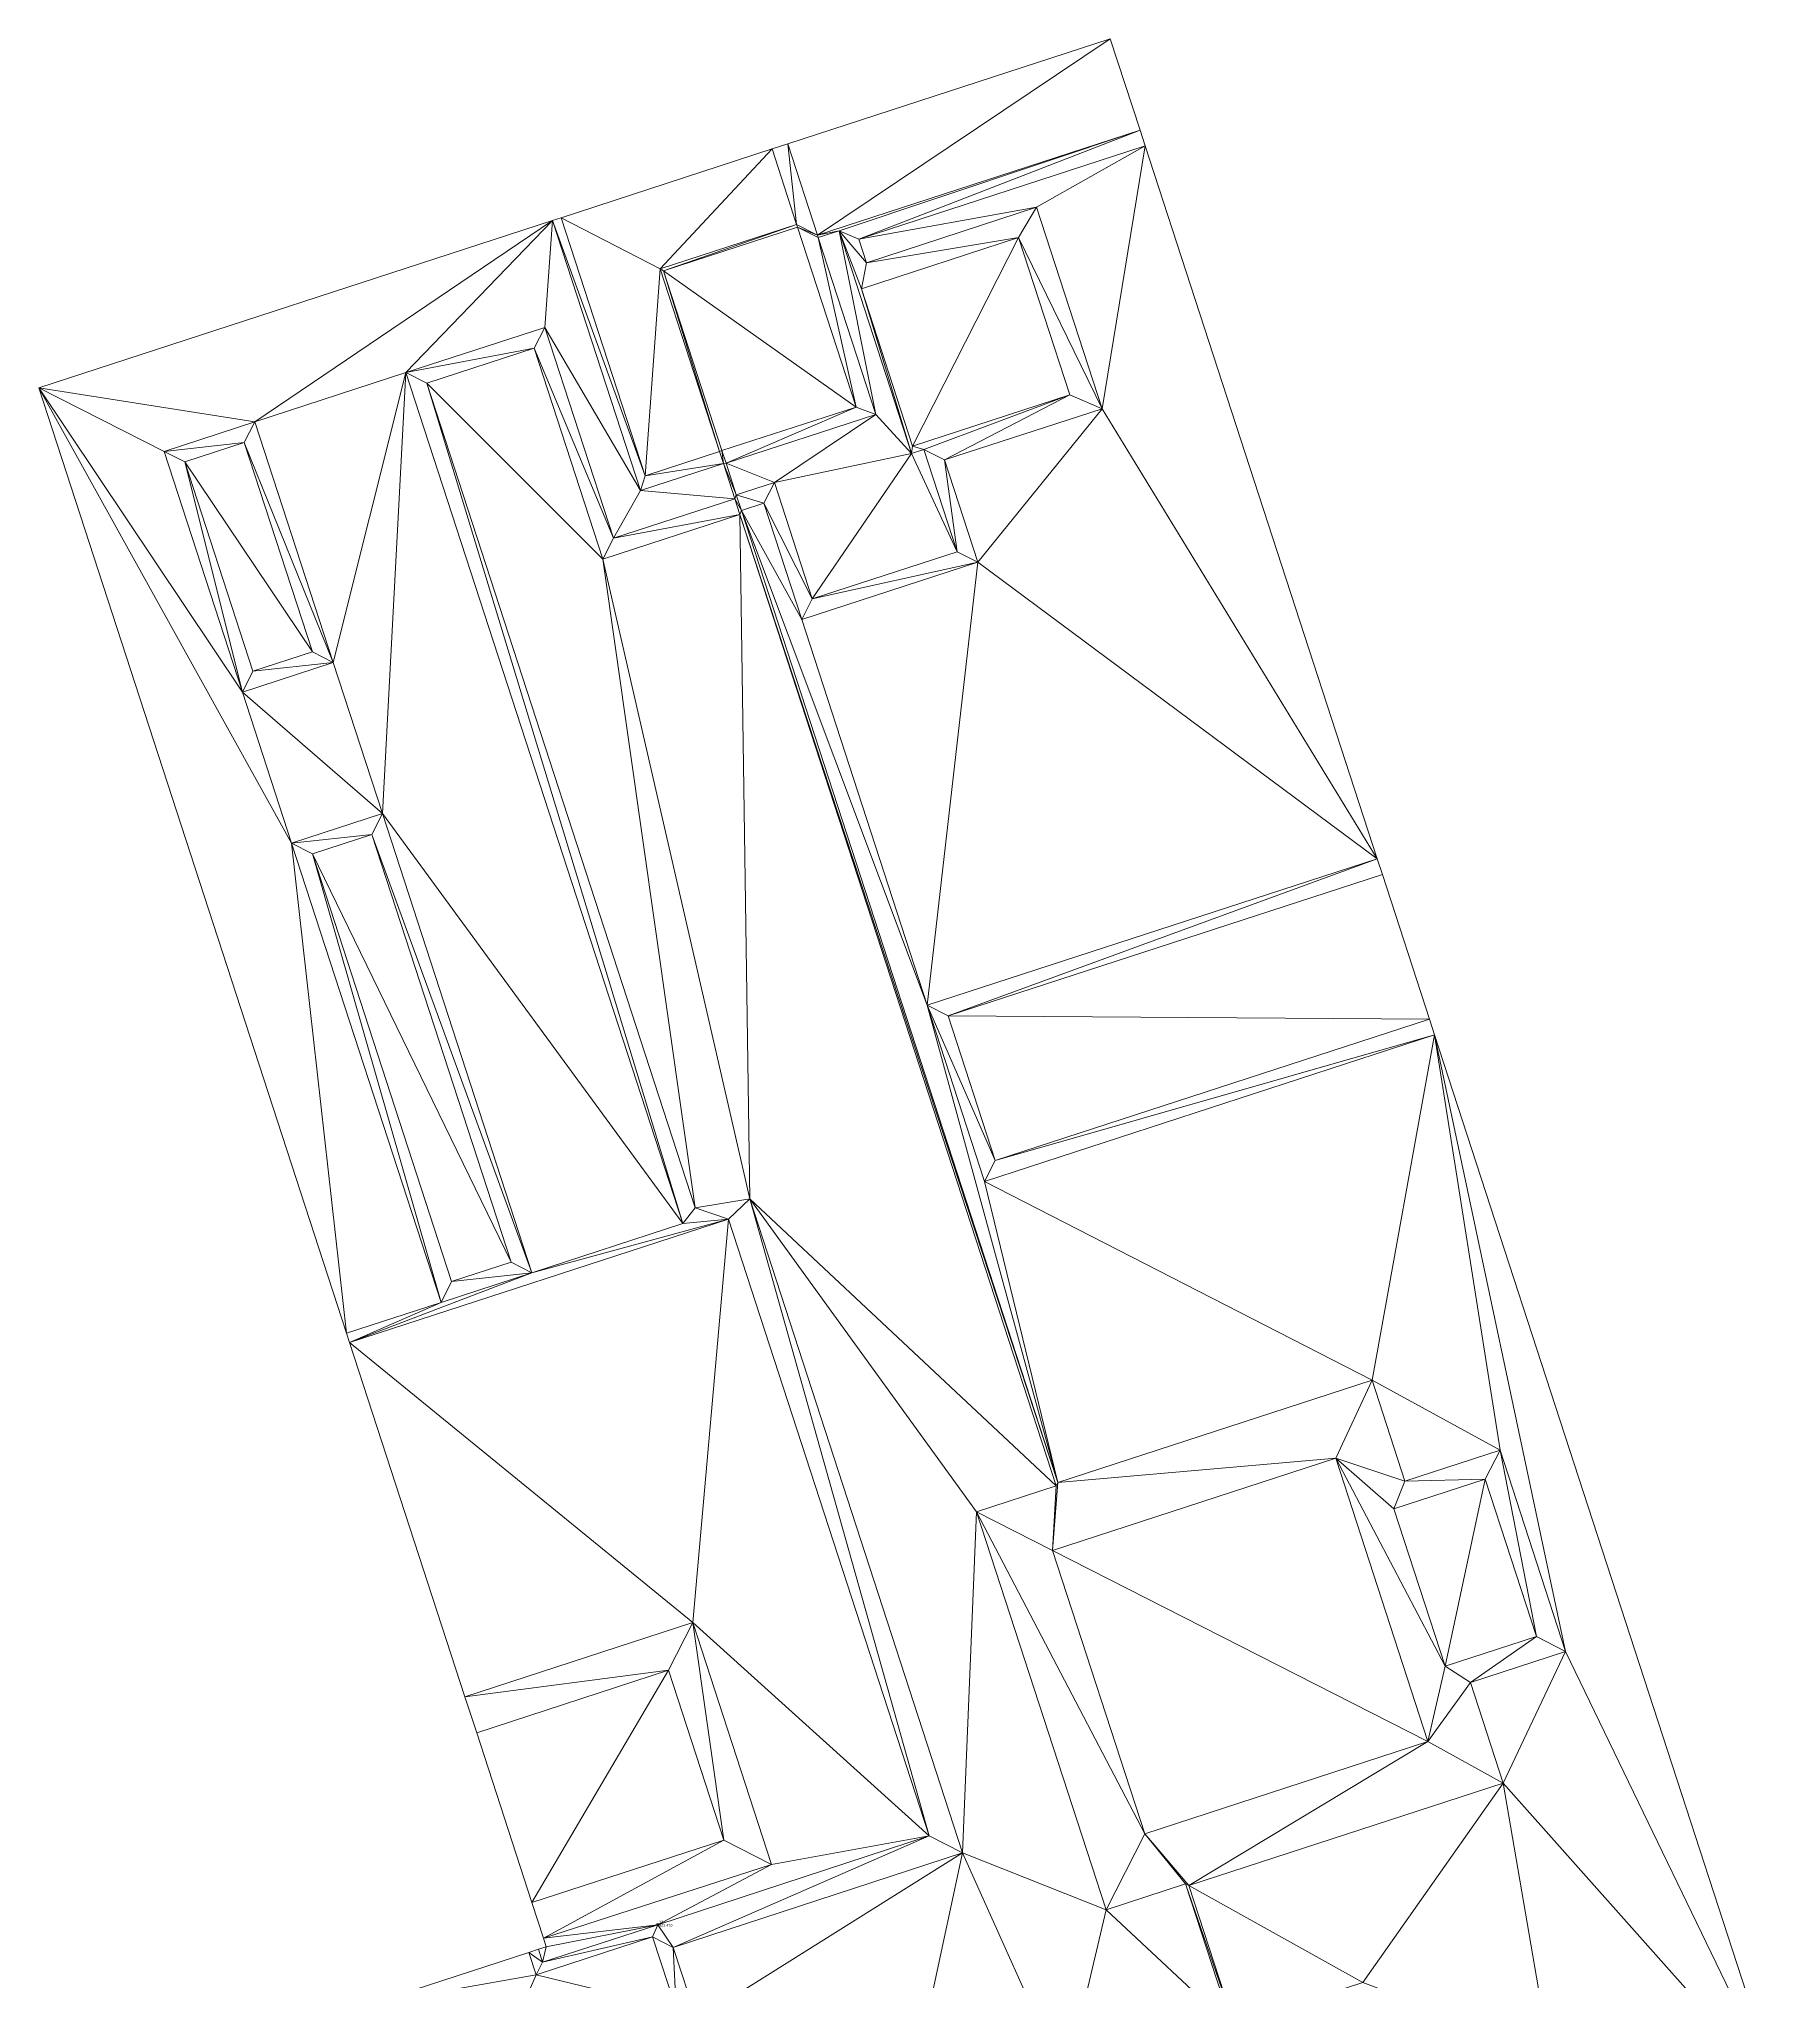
# Model space of a CAD drawing. Header units: metres. Extents: x 2684444 to 2684547, y 1239945 to 1240156.
# Drawn here: x 2684444.41 to 2684470.71, y 1240126.74 to 1240156.09 of the extents above; entities that cross this region are included whole.
import ezdxf

# ---------------------------------------------------------------- set-up
doc = ezdxf.new("R2010")
doc.units = ezdxf.units.M
for name, color, linetype, lineweight in [('Bruchkanten', 1, 'Continuous', 13), ('Bruchkanten-Hoehe', 1, 'Continuous', 0), ('Bruchkanten-PktBezeichnung', 1, 'Continuous', 0), ('Bruchkanten-PNum', 1, 'Continuous', 0), ('Bruchkanten_Linie', 1, 'Continuous', 13), ('DGM_Vermaschung', 254, 'Continuous', 15)]:
    doc.layers.add(name, color=color, linetype=linetype, lineweight=lineweight)
doc.styles.add('Arial', font='arial.ttf', dxfattribs={"height": 2})

# ---------------------------------------------------------------- blocks, each defined once
blk = doc.blocks.new('*U5')
at = {"layer": 'DGM_Vermaschung', "transparency": 33554687}
for points in [[(2684460.604, 1240156.086, 423.87), (2684456.179, 1240153.12, 423.87), (2684455.73, 1240154.499, 423.87)], [(2684461.053, 1240154.707, 423.87), (2684456.179, 1240153.12, 423.87), (2684460.604, 1240156.086, 423.87)], [(2684456.179, 1240153.12, 423.87), (2684461.053, 1240154.707, 423.87), (2684456.505, 1240153.184, 423.91)], [(2684461.053, 1240154.707, 423.87), (2684456.803, 1240153.06, 424.16), (2684456.505, 1240153.184, 423.91)], [(2684461.131, 1240154.469, 424.16), (2684456.803, 1240153.06, 424.16), (2684461.053, 1240154.707, 423.87)], [(2684452.307, 1240153.384, 422.65), (2684455.493, 1240154.422, 422.65), (2684453.801, 1240152.609, 422.65)], [(2684455.864, 1240153.281, 422.65), (2684453.801, 1240152.609, 422.65), (2684455.493, 1240154.422, 422.65)], [(2684455.493, 1240154.422, 422.65), (2684455.73, 1240154.499, 423.87), (2684455.864, 1240153.281, 422.65)], [(2684455.73, 1240154.499, 423.87), (2684456.179, 1240153.12, 423.87), (2684455.864, 1240153.281, 422.65)], [(2684456.803, 1240153.06, 424.16), (2684461.131, 1240154.469, 424.16), (2684459.491, 1240153.541, 424.16)], [(2684460.482, 1240150.498, 424.16), (2684459.491, 1240153.541, 424.16), (2684461.131, 1240154.469, 424.16)], [(2684464.636, 1240143.7, 424.16), (2684460.482, 1240150.498, 424.16), (2684461.131, 1240154.469, 424.16)], [(2684453.576, 1240149.486, 422.65), (2684452.175, 1240153.341, 423.87), (2684452.307, 1240153.384, 422.65)], [(2684453.576, 1240149.486, 422.65), (2684452.307, 1240153.384, 422.65), (2684453.801, 1240152.609, 422.65)], [(2684459.491, 1240153.541, 424.16), (2684456.92, 1240152.704, 424.16), (2684456.803, 1240153.06, 424.16)], [(2684456.92, 1240152.704, 424.16), (2684459.491, 1240153.541, 424.16), (2684459.219, 1240153.084, 423.81)], [(2684459.219, 1240153.084, 423.81), (2684459.491, 1240153.541, 424.16), (2684460.482, 1240150.498, 424.16)], [(2684452.175, 1240153.341, 423.87), (2684447.68, 1240150.301, 423.87), (2684444.415, 1240150.815, 423.87)], [(2684452.175, 1240153.341, 423.87), (2684449.962, 1240151.044, 423.87), (2684447.68, 1240150.301, 423.87)], [(2684452.175, 1240153.341, 423.87), (2684452.058, 1240151.726, 423.87), (2684449.962, 1240151.044, 423.87)], [(2684452.175, 1240153.341, 423.87), (2684453.503, 1240149.262, 423.87), (2684452.058, 1240151.726, 423.87)], [(2684453.503, 1240149.262, 423.87), (2684452.175, 1240153.341, 423.87), (2684453.576, 1240149.486, 422.65)], [(2684453.801, 1240152.609, 422.65), (2684455.864, 1240153.281, 422.65), (2684453.851, 1240152.583, 422.69)], [(2684453.851, 1240152.583, 422.69), (2684455.864, 1240153.281, 422.65), (2684455.876, 1240153.243, 422.69)], [(2684455.876, 1240153.243, 422.69), (2684456.762, 1240150.523, 422.69), (2684453.851, 1240152.583, 422.69)], [(2684456.179, 1240153.12, 423.87), (2684455.876, 1240153.243, 422.69), (2684455.864, 1240153.281, 422.65)], [(2684456.192, 1240153.082, 423.91), (2684456.762, 1240150.523, 422.69), (2684455.876, 1240153.243, 422.69)], [(2684456.192, 1240153.082, 423.91), (2684455.876, 1240153.243, 422.69), (2684456.179, 1240153.12, 423.87)], [(2684456.192, 1240153.082, 423.91), (2684456.179, 1240153.12, 423.87), (2684456.505, 1240153.184, 423.91)], [(2684456.505, 1240153.184, 423.91), (2684457.061, 1240150.41, 423.91), (2684456.192, 1240153.082, 423.91)], [(2684456.192, 1240153.082, 423.91), (2684457.061, 1240150.41, 423.91), (2684456.762, 1240150.523, 422.69)], [(2684457.599, 1240149.823, 423.91), (2684456.505, 1240153.184, 423.91), (2684456.842, 1240152.311, 423.81)], [(2684456.842, 1240152.311, 423.81), (2684456.505, 1240153.184, 423.91), (2684456.92, 1240152.704, 424.16)], [(2684456.505, 1240153.184, 423.91), (2684457.599, 1240149.823, 423.91), (2684457.061, 1240150.41, 423.91)], [(2684456.92, 1240152.704, 424.16), (2684456.505, 1240153.184, 423.91), (2684456.803, 1240153.06, 424.16)], [(2684457.616, 1240149.933, 423.81), (2684456.842, 1240152.311, 423.81), (2684459.219, 1240153.084, 423.81)], [(2684459.219, 1240153.084, 423.81), (2684456.842, 1240152.311, 423.81), (2684456.92, 1240152.704, 424.16)], [(2684457.616, 1240149.933, 423.81), (2684459.219, 1240153.084, 423.81), (2684459.993, 1240150.707, 423.81)], [(2684459.993, 1240150.707, 423.81), (2684459.219, 1240153.084, 423.81), (2684460.482, 1240150.498, 424.16)], [(2684453.801, 1240152.609, 422.65), (2684454.698, 1240149.852, 422.65), (2684453.576, 1240149.486, 422.65)], [(2684454.698, 1240149.852, 422.65), (2684453.801, 1240152.609, 422.65), (2684453.851, 1240152.583, 422.69)], [(2684453.851, 1240152.583, 422.69), (2684454.736, 1240149.864, 422.69), (2684454.698, 1240149.852, 422.65)], [(2684453.851, 1240152.583, 422.69), (2684456.762, 1240150.523, 422.69), (2684454.736, 1240149.864, 422.69)], [(2684457.599, 1240149.823, 423.91), (2684456.842, 1240152.311, 423.81), (2684457.616, 1240149.933, 423.81)], [(2684449.962, 1240151.044, 423.87), (2684452.058, 1240151.726, 423.87), (2684451.898, 1240151.411, 424.12)], [(2684452.058, 1240151.726, 423.87), (2684453.095, 1240148.541, 423.87), (2684451.898, 1240151.411, 424.12)], [(2684453.095, 1240148.541, 423.87), (2684452.058, 1240151.726, 423.87), (2684453.503, 1240149.262, 423.87)], [(2684449.962, 1240151.044, 423.87), (2684451.898, 1240151.411, 424.12), (2684450.277, 1240150.883, 424.12)], [(2684451.898, 1240151.411, 424.12), (2684452.935, 1240148.226, 424.12), (2684450.277, 1240150.883, 424.12)], [(2684452.935, 1240148.226, 424.12), (2684451.898, 1240151.411, 424.12), (2684453.095, 1240148.541, 423.87)], [(2684449.962, 1240151.044, 423.87), (2684448.864, 1240146.663, 423.87), (2684447.68, 1240150.301, 423.87)], [(2684449.962, 1240151.044, 423.87), (2684449.606, 1240144.381, 423.87), (2684448.864, 1240146.663, 423.87)], [(2684449.962, 1240151.044, 423.87), (2684454.146, 1240138.187, 423.87), (2684449.606, 1240144.381, 423.87)], [(2684454.146, 1240138.187, 423.87), (2684449.962, 1240151.044, 423.87), (2684450.277, 1240150.883, 424.12)], [(2684447.49, 1240146.216, 423.87), (2684448.232, 1240143.934, 423.87), (2684444.415, 1240150.815, 423.87)], [(2684444.415, 1240150.815, 423.87), (2684448.232, 1240143.934, 423.87), (2684449.064, 1240136.533, 423.87)], [(2684446.306, 1240149.853, 423.87), (2684447.49, 1240146.216, 423.87), (2684444.415, 1240150.815, 423.87)], [(2684444.415, 1240150.815, 423.87), (2684447.68, 1240150.301, 423.87), (2684446.306, 1240149.853, 423.87)], [(2684454.331, 1240138.426, 424.12), (2684450.277, 1240150.883, 424.12), (2684452.935, 1240148.226, 424.12)], [(2684454.146, 1240138.187, 423.87), (2684450.277, 1240150.883, 424.12), (2684454.331, 1240138.426, 424.12)], [(2684456.762, 1240150.523, 422.69), (2684454.798, 1240149.673, 423.91), (2684454.736, 1240149.864, 422.69)], [(2684457.061, 1240150.41, 423.91), (2684454.798, 1240149.673, 423.91), (2684456.762, 1240150.523, 422.69)], [(2684457.616, 1240149.933, 423.81), (2684459.993, 1240150.707, 423.81), (2684457.785, 1240149.883, 423.91)], [(2684459.993, 1240150.707, 423.81), (2684458.1, 1240149.723, 424.16), (2684457.785, 1240149.883, 423.91)], [(2684460.482, 1240150.498, 424.16), (2684458.1, 1240149.723, 424.16), (2684459.993, 1240150.707, 423.81)], [(2684458.1, 1240149.723, 424.16), (2684460.482, 1240150.498, 424.16), (2684458.603, 1240148.178, 424.16)], [(2684464.636, 1240143.7, 424.16), (2684458.603, 1240148.178, 424.16), (2684460.482, 1240150.498, 424.16)], [(2684447.68, 1240150.301, 423.87), (2684447.519, 1240149.986, 424.12), (2684446.306, 1240149.853, 423.87)], [(2684447.68, 1240150.301, 423.87), (2684448.864, 1240146.663, 423.87), (2684447.519, 1240149.986, 424.12)], [(2684454.798, 1240149.673, 423.91), (2684457.061, 1240150.41, 423.91), (2684455.528, 1240149.385, 423.91)], [(2684457.061, 1240150.41, 423.91), (2684457.599, 1240149.823, 423.91), (2684455.528, 1240149.385, 423.91)], [(2684446.621, 1240149.693, 424.12), (2684446.306, 1240149.853, 423.87), (2684447.519, 1240149.986, 424.12)], [(2684446.306, 1240149.853, 423.87), (2684446.621, 1240149.693, 424.12), (2684447.49, 1240146.216, 423.87)], [(2684446.621, 1240149.693, 424.12), (2684447.519, 1240149.986, 424.12), (2684448.548, 1240146.824, 424.12)], [(2684447.519, 1240149.986, 424.12), (2684448.864, 1240146.663, 423.87), (2684448.548, 1240146.824, 424.12)], [(2684454.757, 1240149.67, 423.87), (2684453.576, 1240149.486, 422.65), (2684454.698, 1240149.852, 422.65)], [(2684454.757, 1240149.67, 423.87), (2684454.698, 1240149.852, 422.65), (2684454.736, 1240149.864, 422.69)], [(2684454.798, 1240149.673, 423.91), (2684454.757, 1240149.67, 423.87), (2684454.736, 1240149.864, 422.69)], [(2684457.616, 1240149.933, 423.81), (2684457.785, 1240149.883, 423.91), (2684457.599, 1240149.823, 423.91)], [(2684457.785, 1240149.883, 423.91), (2684458.288, 1240148.338, 423.91), (2684457.599, 1240149.823, 423.91)], [(2684458.288, 1240148.338, 423.91), (2684457.785, 1240149.883, 423.91), (2684458.1, 1240149.723, 424.16)], [(2684446.621, 1240149.693, 424.12), (2684447.65, 1240146.531, 424.12), (2684447.49, 1240146.216, 423.87)], [(2684447.65, 1240146.531, 424.12), (2684446.621, 1240149.693, 424.12), (2684448.548, 1240146.824, 424.12)], [(2684453.503, 1240149.262, 423.87), (2684454.757, 1240149.67, 423.87), (2684454.93, 1240149.138, 423.87)], [(2684454.757, 1240149.67, 423.87), (2684453.503, 1240149.262, 423.87), (2684453.576, 1240149.486, 422.65)], [(2684454.953, 1240149.198, 423.91), (2684454.757, 1240149.67, 423.87), (2684454.798, 1240149.673, 423.91)], [(2684454.93, 1240149.138, 423.87), (2684454.757, 1240149.67, 423.87), (2684454.953, 1240149.198, 423.91)], [(2684454.953, 1240149.198, 423.91), (2684454.798, 1240149.673, 423.91), (2684455.528, 1240149.385, 423.91)], [(2684456.101, 1240147.626, 423.91), (2684455.528, 1240149.385, 423.91), (2684457.599, 1240149.823, 423.91)], [(2684457.599, 1240149.823, 423.91), (2684458.288, 1240148.338, 423.91), (2684456.101, 1240147.626, 423.91)], [(2684458.1, 1240149.723, 424.16), (2684458.603, 1240148.178, 424.16), (2684458.288, 1240148.338, 423.91)], [(2684454.93, 1240149.138, 423.87), (2684453.095, 1240148.541, 423.87), (2684453.503, 1240149.262, 423.87)], [(2684455.368, 1240149.07, 424.16), (2684454.953, 1240149.198, 423.91), (2684455.528, 1240149.385, 423.91)], [(2684455.528, 1240149.385, 423.91), (2684456.101, 1240147.626, 423.91), (2684455.368, 1240149.07, 424.16)], [(2684453.095, 1240148.541, 423.87), (2684454.93, 1240149.138, 423.87), (2684455.007, 1240148.9, 424.12)], [(2684454.953, 1240149.198, 423.91), (2684455.03, 1240148.96, 424.16), (2684454.93, 1240149.138, 423.87)], [(2684454.93, 1240149.138, 423.87), (2684455.03, 1240148.96, 424.16), (2684455.007, 1240148.9, 424.12)], [(2684455.368, 1240149.07, 424.16), (2684455.03, 1240148.96, 424.16), (2684454.953, 1240149.198, 423.91)], [(2684455.941, 1240147.311, 424.16), (2684455.03, 1240148.96, 424.16), (2684455.368, 1240149.07, 424.16)], [(2684455.941, 1240147.311, 424.16), (2684455.368, 1240149.07, 424.16), (2684456.101, 1240147.626, 423.91)], [(2684453.095, 1240148.541, 423.87), (2684455.007, 1240148.9, 424.12), (2684452.935, 1240148.226, 424.12)], [(2684455.007, 1240148.9, 424.12), (2684455.156, 1240138.56, 424.12), (2684452.935, 1240148.226, 424.12)], [(2684455.03, 1240148.96, 424.16), (2684459.811, 1240134.274, 424.16), (2684455.007, 1240148.9, 424.12)], [(2684455.007, 1240148.9, 424.12), (2684459.811, 1240134.274, 424.16), (2684459.786, 1240134.223, 424.12)], [(2684455.007, 1240148.9, 424.12), (2684459.786, 1240134.223, 424.12), (2684455.156, 1240138.56, 424.12)], [(2684457.837, 1240141.487, 424.16), (2684455.03, 1240148.96, 424.16), (2684455.941, 1240147.311, 424.16)], [(2684459.811, 1240134.274, 424.16), (2684455.03, 1240148.96, 424.16), (2684457.837, 1240141.487, 424.16)], [(2684452.935, 1240148.226, 424.12), (2684455.156, 1240138.56, 424.12), (2684454.331, 1240138.426, 424.12)], [(2684458.603, 1240148.178, 424.16), (2684457.837, 1240141.487, 424.16), (2684455.941, 1240147.311, 424.16)], [(2684456.101, 1240147.626, 423.91), (2684458.603, 1240148.178, 424.16), (2684455.941, 1240147.311, 424.16)], [(2684458.288, 1240148.338, 423.91), (2684458.603, 1240148.178, 424.16), (2684456.101, 1240147.626, 423.91)], [(2684464.636, 1240143.7, 424.16), (2684457.837, 1240141.487, 424.16), (2684458.603, 1240148.178, 424.16)], [(2684448.864, 1240146.663, 423.87), (2684447.49, 1240146.216, 423.87), (2684447.65, 1240146.531, 424.12)], [(2684449.606, 1240144.381, 423.87), (2684447.49, 1240146.216, 423.87), (2684448.864, 1240146.663, 423.87)], [(2684448.864, 1240146.663, 423.87), (2684447.65, 1240146.531, 424.12), (2684448.548, 1240146.824, 424.12)], [(2684449.606, 1240144.381, 423.87), (2684448.232, 1240143.934, 423.87), (2684447.49, 1240146.216, 423.87)], [(2684448.232, 1240143.934, 423.87), (2684449.606, 1240144.381, 423.87), (2684449.446, 1240144.066, 424.12)], [(2684449.606, 1240144.381, 423.87), (2684451.864, 1240137.445, 423.87), (2684449.446, 1240144.066, 424.12)], [(2684449.606, 1240144.381, 423.87), (2684454.146, 1240138.187, 423.87), (2684451.864, 1240137.445, 423.87)], [(2684448.548, 1240143.774, 424.12), (2684448.232, 1240143.934, 423.87), (2684449.446, 1240144.066, 424.12)], [(2684451.549, 1240137.605, 424.12), (2684448.548, 1240143.774, 424.12), (2684449.446, 1240144.066, 424.12)], [(2684449.446, 1240144.066, 424.12), (2684451.864, 1240137.445, 423.87), (2684451.549, 1240137.605, 424.12)], [(2684450.491, 1240136.997, 423.87), (2684448.232, 1240143.934, 423.87), (2684448.548, 1240143.774, 424.12)], [(2684448.232, 1240143.934, 423.87), (2684450.491, 1240136.997, 423.87), (2684449.064, 1240136.533, 423.87)], [(2684450.491, 1240136.997, 423.87), (2684448.548, 1240143.774, 424.12), (2684450.651, 1240137.312, 424.12)], [(2684450.651, 1240137.312, 424.12), (2684448.548, 1240143.774, 424.12), (2684451.549, 1240137.605, 424.12)], [(2684457.837, 1240141.487, 424.16), (2684464.636, 1240143.7, 424.16), (2684458.152, 1240141.326, 423.91)], [(2684464.636, 1240143.7, 424.16), (2684464.714, 1240143.463, 423.91), (2684458.152, 1240141.326, 423.91)], [(2684458.152, 1240141.326, 423.91), (2684464.714, 1240143.463, 423.91), (2684465.426, 1240141.276, 423.91)], [(2684458.864, 1240139.139, 423.91), (2684457.837, 1240141.487, 424.16), (2684458.152, 1240141.326, 423.91)], [(2684458.703, 1240138.824, 424.16), (2684457.837, 1240141.487, 424.16), (2684458.864, 1240139.139, 423.91)], [(2684459.811, 1240134.274, 424.16), (2684457.837, 1240141.487, 424.16), (2684458.703, 1240138.824, 424.16)], [(2684458.864, 1240139.139, 423.91), (2684458.152, 1240141.326, 423.91), (2684465.426, 1240141.276, 423.91)], [(2684465.503, 1240141.038, 424.16), (2684458.864, 1240139.139, 423.91), (2684465.426, 1240141.276, 423.91)], [(2684458.703, 1240138.824, 424.16), (2684465.503, 1240141.038, 424.16), (2684464.56, 1240135.82, 424.16)], [(2684465.503, 1240141.038, 424.16), (2684458.703, 1240138.824, 424.16), (2684458.864, 1240139.139, 423.91)], [(2684466.492, 1240134.766, 424.16), (2684464.56, 1240135.82, 424.16), (2684465.503, 1240141.038, 424.16)], [(2684467.483, 1240131.723, 424.16), (2684465.503, 1240141.038, 424.16), (2684470.71, 1240125.044, 424.16)], [(2684466.492, 1240134.766, 424.16), (2684465.503, 1240141.038, 424.16), (2684467.483, 1240131.723, 424.16)], [(2684458.703, 1240138.824, 424.16), (2684464.56, 1240135.82, 424.16), (2684459.811, 1240134.274, 424.16)], [(2684454.146, 1240138.187, 423.87), (2684454.331, 1240138.426, 424.12), (2684454.835, 1240138.254, 423.47)], [(2684454.331, 1240138.426, 424.12), (2684455.156, 1240138.56, 424.12), (2684454.835, 1240138.254, 423.47)], [(2684457.868, 1240128.935, 423.47), (2684454.835, 1240138.254, 423.47), (2684455.156, 1240138.56, 424.12)], [(2684458.372, 1240128.679, 424.12), (2684455.156, 1240138.56, 424.12), (2684458.583, 1240133.832, 424.12)], [(2684455.156, 1240138.56, 424.12), (2684458.372, 1240128.679, 424.12), (2684457.868, 1240128.935, 423.47)], [(2684455.156, 1240138.56, 424.12), (2684459.786, 1240134.223, 424.12), (2684458.583, 1240133.832, 424.12)], [(2684454.835, 1240138.254, 423.47), (2684449.11, 1240136.39, 423.47), (2684451.864, 1240137.445, 423.87)], [(2684449.11, 1240136.39, 423.47), (2684454.835, 1240138.254, 423.47), (2684454.295, 1240132.158, 423.47)], [(2684454.835, 1240138.254, 423.47), (2684451.864, 1240137.445, 423.87), (2684454.146, 1240138.187, 423.87)], [(2684454.835, 1240138.254, 423.47), (2684457.868, 1240128.935, 423.47), (2684454.295, 1240132.158, 423.47)], [(2684450.651, 1240137.312, 424.12), (2684451.549, 1240137.605, 424.12), (2684451.864, 1240137.445, 423.87)], [(2684451.864, 1240137.445, 423.87), (2684449.11, 1240136.39, 423.47), (2684450.491, 1240136.997, 423.87)], [(2684450.491, 1240136.997, 423.87), (2684450.651, 1240137.312, 424.12), (2684451.864, 1240137.445, 423.87)], [(2684449.064, 1240136.533, 423.87), (2684450.491, 1240136.997, 423.87), (2684449.11, 1240136.39, 423.47)], [(2684449.11, 1240136.39, 423.47), (2684454.295, 1240132.158, 423.47), (2684450.853, 1240131.036, 423.47)], [(2684464.56, 1240135.82, 424.16), (2684464.009, 1240134.641, 423.21), (2684459.811, 1240134.274, 424.16)], [(2684464.56, 1240135.82, 424.16), (2684465.055, 1240134.298, 424.16), (2684464.009, 1240134.641, 423.21)], [(2684465.055, 1240134.298, 424.16), (2684464.56, 1240135.82, 424.16), (2684466.492, 1240134.766, 424.16)], [(2684464.009, 1240134.641, 423.21), (2684459.73, 1240133.248, 423.21), (2684459.811, 1240134.274, 424.16)], [(2684464.009, 1240134.641, 423.21), (2684465.402, 1240130.362, 423.21), (2684459.73, 1240133.248, 423.21)], [(2684465.402, 1240130.362, 423.21), (2684464.009, 1240134.641, 423.21), (2684465.663, 1240131.499, 423.81)], [(2684464.009, 1240134.641, 423.21), (2684465.055, 1240134.298, 424.16), (2684464.889, 1240133.876, 423.81)], [(2684465.663, 1240131.499, 423.81), (2684464.009, 1240134.641, 423.21), (2684464.889, 1240133.876, 423.81)], [(2684466.268, 1240134.325, 423.81), (2684465.055, 1240134.298, 424.16), (2684466.492, 1240134.766, 424.16)], [(2684467.042, 1240131.948, 423.81), (2684466.268, 1240134.325, 423.81), (2684466.492, 1240134.766, 424.16)], [(2684466.492, 1240134.766, 424.16), (2684467.483, 1240131.723, 424.16), (2684467.042, 1240131.948, 423.81)], [(2684464.889, 1240133.876, 423.81), (2684465.055, 1240134.298, 424.16), (2684466.268, 1240134.325, 423.81)], [(2684466.268, 1240134.325, 423.81), (2684465.663, 1240131.499, 423.81), (2684464.889, 1240133.876, 423.81)], [(2684465.663, 1240131.499, 423.81), (2684466.268, 1240134.325, 423.81), (2684467.042, 1240131.948, 423.81)], [(2684458.583, 1240133.832, 424.12), (2684459.786, 1240134.223, 424.12), (2684459.73, 1240133.248, 423.21)], [(2684459.73, 1240133.248, 423.21), (2684459.786, 1240134.223, 424.12), (2684459.811, 1240134.274, 424.16)], [(2684458.583, 1240133.832, 424.12), (2684460.539, 1240127.822, 424.12), (2684458.372, 1240128.679, 424.12)], [(2684461.123, 1240128.969, 423.21), (2684458.583, 1240133.832, 424.12), (2684459.73, 1240133.248, 423.21)], [(2684460.539, 1240127.822, 424.12), (2684458.583, 1240133.832, 424.12), (2684461.123, 1240128.969, 423.21)], [(2684459.73, 1240133.248, 423.21), (2684465.402, 1240130.362, 423.21), (2684461.123, 1240128.969, 423.21)], [(2684450.853, 1240131.036, 423.47), (2684454.295, 1240132.158, 423.47), (2684453.93, 1240131.439, 422.9)], [(2684453.93, 1240131.439, 422.9), (2684454.295, 1240132.158, 423.47), (2684454.765, 1240128.872, 422.9)], [(2684454.295, 1240132.158, 423.47), (2684457.868, 1240128.935, 423.47), (2684455.484, 1240128.506, 423.47)], [(2684454.765, 1240128.872, 422.9), (2684454.295, 1240132.158, 423.47), (2684455.484, 1240128.506, 423.47)], [(2684467.042, 1240131.948, 423.81), (2684466.046, 1240131.255, 424.16), (2684465.663, 1240131.499, 423.81)], [(2684467.042, 1240131.948, 423.81), (2684467.483, 1240131.723, 424.16), (2684466.046, 1240131.255, 424.16)], [(2684467.483, 1240131.723, 424.16), (2684466.541, 1240129.734, 424.16), (2684466.046, 1240131.255, 424.16)], [(2684470.71, 1240125.044, 424.16), (2684466.541, 1240129.734, 424.16), (2684467.483, 1240131.723, 424.16)], [(2684451.03, 1240130.494, 422.9), (2684450.853, 1240131.036, 423.47), (2684453.93, 1240131.439, 422.9)], [(2684451.864, 1240127.932, 422.9), (2684451.03, 1240130.494, 422.9), (2684453.93, 1240131.439, 422.9)], [(2684451.864, 1240127.932, 422.9), (2684453.93, 1240131.439, 422.9), (2684454.765, 1240128.872, 422.9)], [(2684465.402, 1240130.362, 423.21), (2684465.663, 1240131.499, 423.81), (2684466.046, 1240131.255, 424.16)], [(2684466.046, 1240131.255, 424.16), (2684466.541, 1240129.734, 424.16), (2684465.402, 1240130.362, 423.21)], [(2684461.79, 1240128.187, 424.16), (2684461.123, 1240128.969, 423.21), (2684465.402, 1240130.362, 423.21)], [(2684466.541, 1240129.734, 424.16), (2684461.79, 1240128.187, 424.16), (2684465.402, 1240130.362, 423.21)], [(2684461.79, 1240128.187, 424.16), (2684466.541, 1240129.734, 424.16), (2684464.421, 1240126.72, 424.16)], [(2684466.541, 1240129.734, 424.16), (2684467.238, 1240125.657, 424.16), (2684464.421, 1240126.72, 424.16)], [(2684466.541, 1240129.734, 424.16), (2684470.71, 1240125.044, 424.16), (2684467.238, 1240125.657, 424.16)], [(2684454.765, 1240128.872, 422.9), (2684452.04, 1240127.39, 423.47), (2684451.864, 1240127.932, 422.9)], [(2684455.484, 1240128.506, 423.47), (2684452.04, 1240127.39, 423.47), (2684454.765, 1240128.872, 422.9)], [(2684457.868, 1240128.935, 423.47), (2684453.765, 1240127.595, 423.47), (2684455.484, 1240128.506, 423.47)], [(2684453.765, 1240127.595, 423.47), (2684457.868, 1240128.935, 423.47), (2684454.001, 1240127.251, 424.12)], [(2684454.001, 1240127.251, 424.12), (2684457.868, 1240128.935, 423.47), (2684458.372, 1240128.679, 424.12)], [(2684461.741, 1240128.213, 424.12), (2684460.539, 1240127.822, 424.12), (2684461.123, 1240128.969, 423.21)], [(2684461.79, 1240128.187, 424.16), (2684461.741, 1240128.213, 424.12), (2684461.123, 1240128.969, 423.21)], [(2684452.04, 1240127.39, 423.47), (2684455.484, 1240128.506, 423.47), (2684453.765, 1240127.595, 423.47)], [(2684454.001, 1240127.251, 424.12), (2684458.372, 1240128.679, 424.12), (2684454.357, 1240126.162, 424.12)], [(2684454.357, 1240126.162, 424.12), (2684458.372, 1240128.679, 424.12), (2684457.454, 1240124.41, 424.12)], [(2684458.372, 1240128.679, 424.12), (2684459.926, 1240125.215, 424.12), (2684457.454, 1240124.41, 424.12)], [(2684460.539, 1240127.822, 424.12), (2684459.926, 1240125.215, 424.12), (2684458.372, 1240128.679, 424.12)], [(2684461.741, 1240128.213, 424.12), (2684462.45, 1240126.036, 424.12), (2684460.539, 1240127.822, 424.12)], [(2684462.474, 1240126.086, 424.16), (2684461.741, 1240128.213, 424.12), (2684461.79, 1240128.187, 424.16)], [(2684462.45, 1240126.036, 424.12), (2684461.741, 1240128.213, 424.12), (2684462.474, 1240126.086, 424.16)], [(2684461.79, 1240128.187, 424.16), (2684464.421, 1240126.72, 424.16), (2684462.474, 1240126.086, 424.16)], [(2684452.027, 1240127.027, 423.47), (2684453.765, 1240127.595, 423.47), (2684453.686, 1240127.411, 423.87)], [(2684453.765, 1240127.595, 423.47), (2684452.027, 1240127.027, 423.47), (2684452.082, 1240127.262, 423.47)], [(2684453.765, 1240127.595, 423.47), (2684452.082, 1240127.262, 423.47), (2684452.04, 1240127.39, 423.47)], [(2684453.765, 1240127.595, 423.47), (2684454.001, 1240127.251, 424.12), (2684453.686, 1240127.411, 423.87)], [(2684462.45, 1240126.036, 424.12), (2684459.926, 1240125.215, 424.12), (2684460.539, 1240127.822, 424.12)], [(2684451.931, 1240126.837, 423.87), (2684453.686, 1240127.411, 423.87), (2684454.042, 1240126.322, 423.87)], [(2684453.686, 1240127.411, 423.87), (2684451.931, 1240126.837, 423.87), (2684452.027, 1240127.027, 423.47)], [(2684452.082, 1240127.262, 423.47), (2684452.027, 1240127.027, 423.47), (2684451.963, 1240127.224, 423.47)], [(2684453.686, 1240127.411, 423.87), (2684454.001, 1240127.251, 424.12), (2684454.042, 1240126.322, 423.87)], [(2684454.042, 1240126.322, 423.87), (2684454.001, 1240127.251, 424.12), (2684454.357, 1240126.162, 424.12)], [(2684451.82, 1240127.177, 423.87), (2684451.931, 1240126.837, 423.87), (2684449.419, 1240126.396, 423.87)], [(2684451.82, 1240127.177, 423.87), (2684451.963, 1240127.224, 423.47), (2684452.027, 1240127.027, 423.47)], [(2684451.82, 1240127.177, 423.87), (2684452.027, 1240127.027, 423.47), (2684451.931, 1240126.837, 423.87)], [(2684449.419, 1240126.396, 423.87), (2684451.931, 1240126.837, 423.87), (2684451.313, 1240125.434, 423.87)], [(2684454.042, 1240126.322, 423.87), (2684451.313, 1240125.434, 423.87), (2684451.931, 1240126.837, 423.87)]]:
    blk.add_3dface(points, dxfattribs=at)
blk = doc.blocks.new('C938')
at = {"layer": 'Bruchkanten', "color": 0}
for points in [[(0, -0.8), (0, 0.8)], [(-0.8, 0), (0.8, 0)]]:
    blk.add_lwpolyline(points, dxfattribs=at)
blk.add_circle((0, 0), 0.75, dxfattribs=at)
at = {"layer": 'Bruchkanten-Hoehe', "color": 0, "style": 'Arial', "width": 0.8}
blk.add_attdef('HOEHE_001', (1.2, -2.5), '', height=2, dxfattribs=at)
at = {"layer": 'Bruchkanten-PktBezeichnung', "color": 0, "style": 'Arial', "width": 0.8}
blk.add_attdef('PKTBEZEICHNUNG_001', (1.3, -5.7), '', height=2, dxfattribs=at)
at = {"layer": 'Bruchkanten-PNum', "color": 0, "style": 'Arial', "width": 0.8}
blk.add_attdef('PNUM_001', (1.3, 0.1), '', height=2, dxfattribs=at)

msp = doc.modelspace()

# ---------------------------------------------------------------- linework, layer by layer
at = {"layer": 'Bruchkanten_Linie', "ltscale": 0.02, "transparency": 33554687}
for points in [[(2684455.73, 1240154.499, 423.87), (2684456.179, 1240153.12, 423.87), (2684461.053, 1240154.707, 423.87)], [(2684455.493, 1240154.422, 422.65), (2684455.864, 1240153.281, 422.65), (2684453.801, 1240152.609, 422.65), (2684454.698, 1240149.852, 422.65), (2684453.576, 1240149.486, 422.65), (2684452.307, 1240153.384, 422.65)], [(2684461.131, 1240154.469, 424.16), (2684456.803, 1240153.06, 424.16), (2684456.92, 1240152.704, 424.16), (2684459.491, 1240153.541, 424.16), (2684460.482, 1240150.498, 424.16), (2684458.1, 1240149.723, 424.16), (2684458.603, 1240148.178, 424.16), (2684455.941, 1240147.311, 424.16), (2684455.368, 1240149.07, 424.16), (2684455.03, 1240148.96, 424.16), (2684459.811, 1240134.274, 424.16), (2684464.56, 1240135.82, 424.16), (2684465.055, 1240134.298, 424.16), (2684466.492, 1240134.766, 424.16), (2684467.483, 1240131.723, 424.16), (2684466.046, 1240131.255, 424.16), (2684466.541, 1240129.734, 424.16), (2684461.79, 1240128.187, 424.16), (2684462.474, 1240126.086, 424.16)], [(2684449.064, 1240136.533, 423.87), (2684450.491, 1240136.997, 423.87), (2684448.232, 1240143.934, 423.87), (2684449.606, 1240144.381, 423.87), (2684451.864, 1240137.445, 423.87), (2684454.146, 1240138.187, 423.87), (2684449.962, 1240151.044, 423.87), (2684452.058, 1240151.726, 423.87), (2684453.095, 1240148.541, 423.87), (2684454.93, 1240149.138, 423.87), (2684454.757, 1240149.67, 423.87), (2684453.503, 1240149.262, 423.87), (2684452.175, 1240153.341, 423.87)], [(2684454.357, 1240126.162, 424.12), (2684454.001, 1240127.251, 424.12), (2684458.372, 1240128.679, 424.12), (2684455.156, 1240138.56, 424.12), (2684454.331, 1240138.426, 424.12), (2684450.277, 1240150.883, 424.12), (2684451.898, 1240151.411, 424.12), (2684452.935, 1240148.226, 424.12), (2684455.007, 1240148.9, 424.12), (2684459.786, 1240134.223, 424.12), (2684458.583, 1240133.832, 424.12), (2684460.539, 1240127.822, 424.12), (2684461.741, 1240128.213, 424.12), (2684462.45, 1240126.036, 424.12)], [(2684465.503, 1240141.038, 424.16), (2684458.703, 1240138.824, 424.16), (2684457.837, 1240141.487, 424.16), (2684464.636, 1240143.7, 424.16)], [(2684465.426, 1240141.276, 423.91), (2684458.864, 1240139.139, 423.91), (2684458.152, 1240141.326, 423.91), (2684464.714, 1240143.463, 423.91)], [(2684451.963, 1240127.224, 423.47), (2684452.027, 1240127.027, 423.47), (2684453.765, 1240127.595, 423.47), (2684457.868, 1240128.935, 423.47), (2684454.835, 1240138.254, 423.47), (2684449.11, 1240136.39, 423.47)], [(2684450.853, 1240131.036, 423.47), (2684454.295, 1240132.158, 423.47), (2684455.484, 1240128.506, 423.47), (2684452.04, 1240127.39, 423.47)], [(2684451.03, 1240130.494, 422.9), (2684453.93, 1240131.439, 422.9), (2684454.765, 1240128.872, 422.9), (2684451.864, 1240127.932, 422.9)], [(2684454.743, 1240109.635, 423.87), (2684456.292, 1240110.139, 423.87), (2684451.313, 1240125.434, 423.87), (2684454.042, 1240126.322, 423.87), (2684453.686, 1240127.411, 423.87), (2684451.931, 1240126.837, 423.87), (2684451.82, 1240127.177, 423.87)]]:
    msp.add_polyline3d(points, dxfattribs=at)
for points in [[(2684456.762, 1240150.523, 422.69), (2684455.876, 1240153.243, 422.69), (2684453.851, 1240152.583, 422.69), (2684454.736, 1240149.864, 422.69), (2684456.762, 1240150.523, 422.69)], [(2684457.785, 1240149.883, 423.91), (2684458.288, 1240148.338, 423.91), (2684456.101, 1240147.626, 423.91), (2684455.528, 1240149.385, 423.91), (2684454.953, 1240149.198, 423.91), (2684454.798, 1240149.673, 423.91), (2684457.061, 1240150.41, 423.91), (2684456.192, 1240153.082, 423.91), (2684456.505, 1240153.184, 423.91), (2684457.599, 1240149.823, 423.91), (2684457.785, 1240149.883, 423.91)], [(2684459.219, 1240153.084, 423.81), (2684459.993, 1240150.707, 423.81), (2684457.616, 1240149.933, 423.81), (2684456.842, 1240152.311, 423.81), (2684459.219, 1240153.084, 423.81)], [(2684446.306, 1240149.853, 423.87), (2684447.68, 1240150.301, 423.87), (2684448.864, 1240146.663, 423.87), (2684447.49, 1240146.216, 423.87), (2684446.306, 1240149.853, 423.87)], [(2684447.519, 1240149.986, 424.12), (2684446.621, 1240149.693, 424.12), (2684447.65, 1240146.531, 424.12), (2684448.548, 1240146.824, 424.12), (2684447.519, 1240149.986, 424.12)], [(2684449.446, 1240144.066, 424.12), (2684448.548, 1240143.774, 424.12), (2684450.651, 1240137.312, 424.12), (2684451.549, 1240137.605, 424.12), (2684449.446, 1240144.066, 424.12)], [(2684465.402, 1240130.362, 423.21), (2684464.009, 1240134.641, 423.21), (2684459.73, 1240133.248, 423.21), (2684461.123, 1240128.969, 423.21), (2684465.402, 1240130.362, 423.21)], [(2684466.268, 1240134.325, 423.81), (2684467.042, 1240131.948, 423.81), (2684465.663, 1240131.499, 423.81), (2684464.889, 1240133.876, 423.81), (2684466.268, 1240134.325, 423.81)]]:
    msp.add_polyline3d(points, close=True, dxfattribs=at)

# ---------------------------------------------------------------- block references
at = {"layer": 'Bruchkanten', "ltscale": 0.02, "transparency": 33554687}
ref = msp.add_blockref('C938', (2684453.765, 1240127.595, 423.47), dxfattribs=dict(at, xscale=0.02, yscale=0.02))
ref.add_attrib('PNUM', '13', (2684453.785, 1240127.615, 423.47), dxfattribs={"layer": 'Bruchkanten-PNum', "transparency": 33554687, "height": 0.04, "style": 'Arial'})
ref.add_attrib('HOEHE', '423.470', (2684453.785, 1240127.565, 423.47), dxfattribs={"layer": 'Bruchkanten-Hoehe', "transparency": 33554687, "height": 0.04, "style": 'Arial'})
at = {"layer": 'DGM_Vermaschung', "transparency": 33554687}
msp.add_blockref('*U5', (0, 0), dxfattribs=at)

doc.saveas('drawing.dxf')
